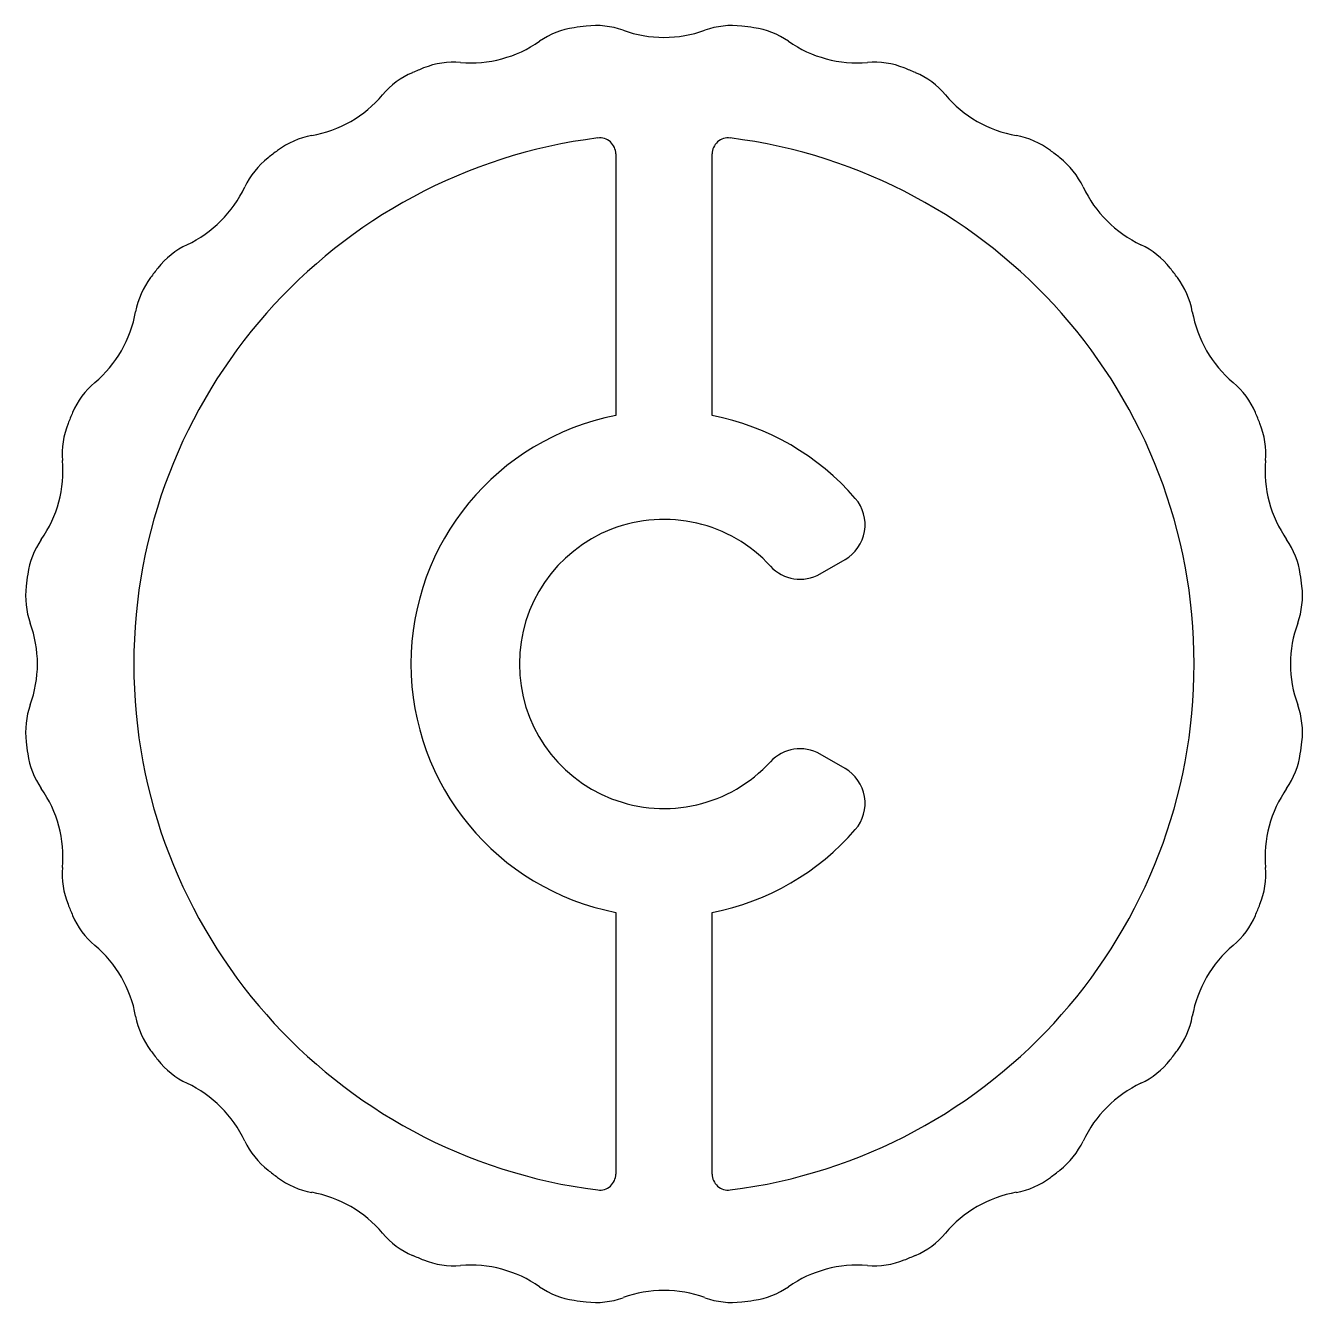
# Model space of a CAD drawing. Extents: x 1587.7 to 1603.6, y 1623.6 to 1639.5.
import ezdxf

# ---------------------------------------------------------------- set-up
doc = ezdxf.new("R2010")
doc.units = 0
doc.layers.get('0').update_dxf_attribs({"linetype": 'CONTINUOUS'})

msp = doc.modelspace()

# ---------------------------------------------------------------- linework, layer by layer
for p, q in [((1595.064, 1637.934), (1595.064, 1634.677)), ((1596.264, 1634.677), (1596.264, 1637.934)), ((1597.608, 1632.707), (1597.918, 1632.886)), ((1597.918, 1630.283), (1597.608, 1630.462)), ((1595.064, 1628.492), (1595.064, 1625.235)), ((1596.264, 1625.235), (1596.264, 1628.492))]:
    msp.add_line(p, q)
for centre, radius, start, end in [((1594.685, 1638.516), 1, 98.038, 124.8398), ((1595.664, 1631.585), 8, 96.962, 98.038), ((1594.816, 1638.533), 1, 70.1602, 96.962), ((1595.664, 1640.885), 1.5, 250.1602, 289.8398), ((1596.513, 1638.533), 1, 83.038, 109.8398), ((1595.664, 1631.585), 8, 81.962, 83.038), ((1596.643, 1638.516), 1, 55.1602, 81.9621), ((1593.257, 1640.568), 1.5, 265.1602, 304.8398), ((1598.071, 1640.568), 1.5, 235.1602, 274.8398), ((1595.664, 1631.585), 8, 111.962, 113.038), ((1593.046, 1638.077), 1, 85.1602, 111.9621), ((1598.282, 1638.077), 1, 68.038, 94.8398), ((1595.664, 1631.585), 8, 66.962, 68.038), ((1592.925, 1638.026), 1, 113.038, 139.8398), ((1598.404, 1638.026), 1, 40.1602, 66.962), ((1591.014, 1639.639), 1.5, 280.1602, 319.8398), ((1600.314, 1639.639), 1.5, 220.1602, 259.8398), ((1595.664, 1631.585), 6.6, 97.1807, 262.8193), ((1591.455, 1637.178), 1, 100.1602, 126.962), ((1594.864, 1637.934), 0.2, 0, 97.1807), ((1596.464, 1637.934), 0.2, 82.8192, 180), ((1595.664, 1631.585), 6.6, 277.1808, 82.8192), ((1599.873, 1637.178), 1, 53.038, 79.8398), ((1591.351, 1637.098), 1, 128.038, 154.8398), ((1595.664, 1631.585), 8, 126.962, 128.038), ((1595.664, 1631.585), 8, 51.962, 53.038), ((1599.977, 1637.098), 1, 25.1602, 51.962), ((1589.088, 1638.161), 1.5, 295.1602, 334.8398), ((1602.24, 1638.161), 1.5, 205.1602, 244.8398), ((1590.151, 1635.898), 1, 115.1602, 141.962), ((1601.177, 1635.898), 1, 38.038, 64.8398), ((1595.664, 1631.585), 8, 141.962, 143.038), ((1595.664, 1631.585), 8, 36.962, 38.038), ((1590.071, 1635.794), 1, 143.038, 169.8398), ((1601.257, 1635.794), 1, 10.1602, 36.962), ((1587.61, 1636.235), 1.5, 310.1602, 349.8398), ((1603.718, 1636.235), 1.5, 190.1602, 229.8398), ((1589.222, 1634.324), 1, 130.1602, 156.962), ((1602.106, 1634.324), 1, 23.038, 49.8398), ((1595.664, 1631.585), 8, 156.962, 158.038), ((1595.664, 1631.585), 3.15, 100.9805, 259.0195), ((1595.664, 1631.585), 3.15, 40.8757, 79.0194), ((1595.664, 1631.585), 8, 21.962, 23.038), ((1589.172, 1634.203), 1, 158.038, 184.8398), ((1602.156, 1634.203), 1, 355.1602, 21.9621), ((1586.681, 1633.992), 1.5, 325.1602, 4.8398), ((1604.647, 1633.992), 1.5, 175.1602, 214.8398), ((1597.668, 1633.319), 0.5, 300, 40.8757), ((1595.664, 1631.585), 1.8, 42.5558, 317.4442), ((1588.733, 1632.563), 1, 145.1602, 171.9621), ((1602.595, 1632.563), 1, 8.038, 34.8398), ((1597.358, 1633.14), 0.5, 222.5559, 300), ((1595.664, 1631.585), 8, 171.962, 173.038), ((1595.664, 1631.585), 8, 6.962, 8.038), ((1588.716, 1632.433), 1, 173.0379, 199.8398), ((1602.613, 1632.433), 1, 340.1602, 6.962), ((1586.364, 1631.585), 1.5, 340.1602, 19.8398), ((1604.964, 1631.585), 1.5, 160.1602, 199.8398), ((1588.716, 1630.736), 1, 160.1602, 186.962), ((1602.613, 1630.736), 1, 353.038, 19.8398), ((1595.664, 1631.585), 8, 186.962, 188.038), ((1595.664, 1631.585), 8, 351.962, 353.038), ((1588.733, 1630.606), 1, 188.0379, 214.8398), ((1597.358, 1630.029), 0.5, 60, 137.4441), ((1602.595, 1630.606), 1, 325.1602, 351.962), ((1597.668, 1629.85), 0.5, 319.1243, 60), ((1586.681, 1629.178), 1.5, 355.1602, 34.8398), ((1604.647, 1629.178), 1.5, 145.1602, 184.8398), ((1595.664, 1631.585), 3.15, 280.9806, 319.1243), ((1589.172, 1628.967), 1, 175.1602, 201.9621), ((1602.156, 1628.967), 1, 338.038, 4.8398), ((1595.664, 1631.585), 8, 201.962, 203.038), ((1595.664, 1631.585), 8, 336.962, 338.038), ((1589.222, 1628.845), 1, 203.038, 229.8398), ((1602.106, 1628.845), 1, 310.1602, 336.962), ((1587.61, 1626.935), 1.5, 10.1602, 49.8398), ((1603.718, 1626.935), 1.5, 130.1602, 169.8398), ((1590.071, 1627.376), 1, 190.1602, 216.962), ((1601.257, 1627.376), 1, 323.038, 349.8398), ((1595.664, 1631.585), 8, 216.962, 218.038), ((1595.664, 1631.585), 8, 321.962, 323.038), ((1590.151, 1627.271), 1, 218.038, 244.8398), ((1601.177, 1627.271), 1, 295.1602, 321.962), ((1589.088, 1625.008), 1.5, 25.1602, 64.8398), ((1602.24, 1625.008), 1.5, 115.1602, 154.8398), ((1591.351, 1626.071), 1, 205.1602, 231.962), ((1599.977, 1626.071), 1, 308.038, 334.8398), ((1595.664, 1631.585), 8, 231.962, 233.038), ((1591.455, 1625.991), 1, 233.038, 259.8398), ((1594.864, 1625.235), 0.2, 262.8193, 0), ((1596.464, 1625.235), 0.2, 180, 277.1808), ((1599.873, 1625.991), 1, 280.1602, 306.962), ((1595.664, 1631.585), 8, 306.962, 308.038), ((1591.014, 1623.531), 1.5, 40.1602, 79.8398), ((1600.314, 1623.531), 1.5, 100.1602, 139.8398), ((1592.925, 1625.143), 1, 220.1602, 246.962), ((1598.404, 1625.143), 1, 293.038, 319.8398), ((1595.664, 1631.585), 8, 246.9619, 248.0379), ((1595.664, 1631.585), 8, 291.962, 293.038), ((1593.046, 1625.093), 1, 248.038, 274.8398), ((1593.257, 1622.601), 1.5, 55.1602, 94.8398), ((1598.071, 1622.601), 1.5, 85.1602, 124.8398), ((1598.282, 1625.093), 1, 265.1602, 291.9621), ((1594.685, 1624.653), 1, 235.1602, 261.962), ((1595.664, 1622.285), 1.5, 70.1602, 109.8398), ((1596.643, 1624.653), 1, 278.038, 304.8398), ((1595.664, 1631.585), 8, 261.962, 263.038), ((1594.816, 1624.636), 1, 263.038, 289.8398), ((1596.513, 1624.636), 1, 250.1602, 276.962), ((1595.664, 1631.585), 8, 276.962, 278.038)]:
    msp.add_arc(centre, radius, start, end)

doc.saveas('drawing.dxf')
